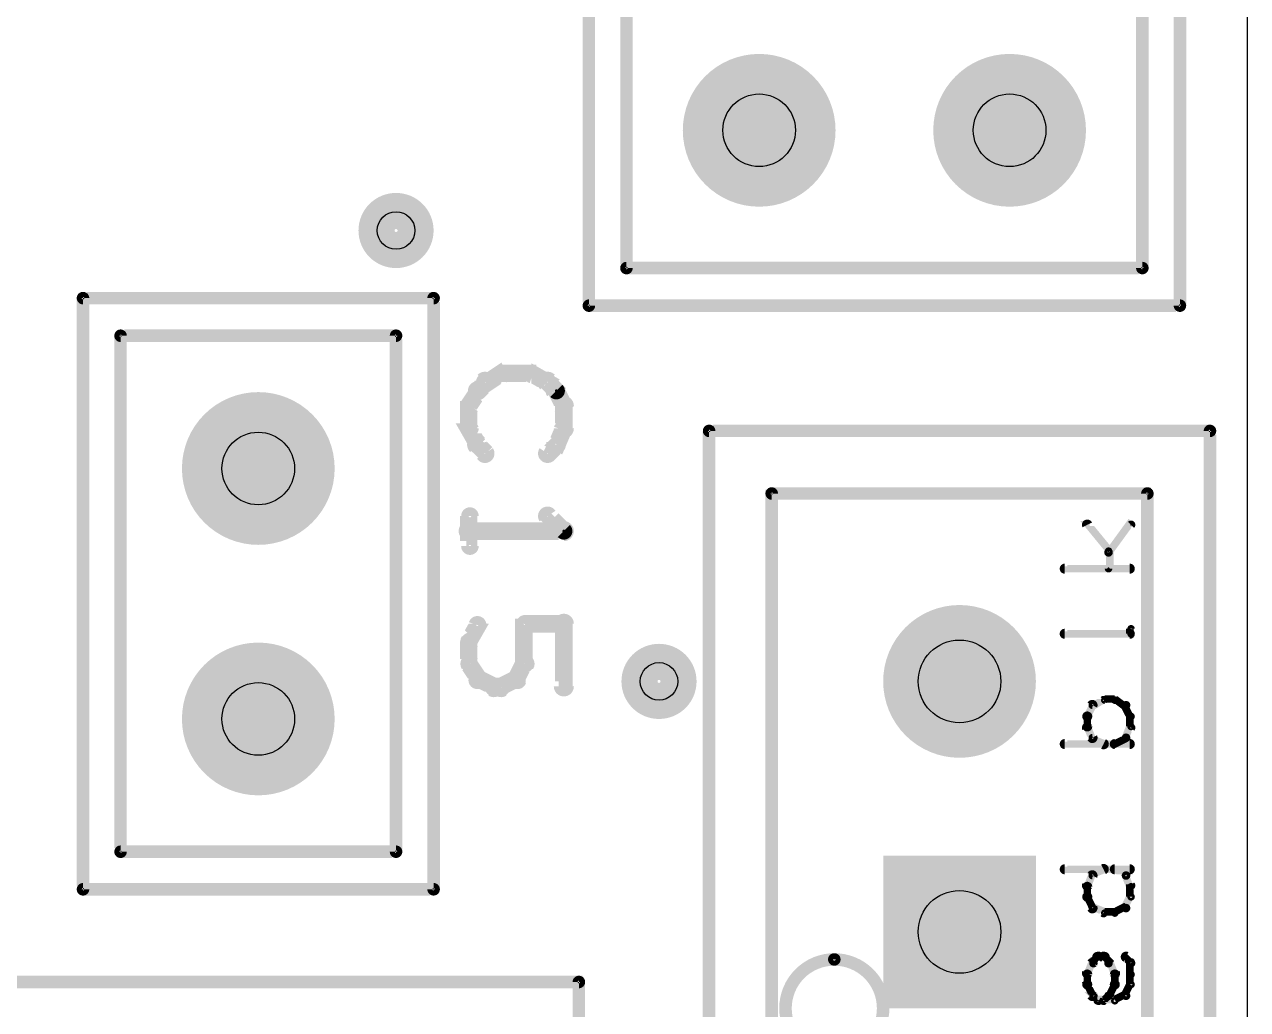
# Model space of a CAD drawing. Extents: x 7835 to 14160, y 8914 to 11568.
# Drawn here: x 11151.6 to 11640, y 9839 to 10232.3 of the extents above; entities that cross this region are included whole.
import ezdxf

# ---------------------------------------------------------------- set-up
doc = ezdxf.new("R2010")
doc.units = 0
doc.layers.get('0').update_dxf_attribs({"linetype": 'CONTINUOUS'})
for name, color, linetype in [('_BOARD', 254, 'CONTINUOUS'), ('_DRILL', 251, 'CONTINUOUS'), ('BOTTOM_SOLDER_MASK', 6, 'CONTINUOUS'), ('DOCUMENTATION1', 3, 'CONTINUOUS'), ('TOP_SILKSCREEN', 1, 'CONTINUOUS'), ('TOP_SOLDER_MASK', 2, 'CONTINUOUS')]:
    doc.layers.add(name, color=color, linetype=linetype)

# ---------------------------------------------------------------- blocks, each defined once
blk = doc.blocks.new('VIA')
at = {"const_width": 13}
blk.add_lwpolyline([(-6, 0, 1), (6, 0, 1)], format="xyb", close=True, dxfattribs=at)
blk = doc.blocks.new('PS2')
at = {"const_width": 28}
blk.add_lwpolyline([(-14, 0, 1), (14, 0, 1)], format="xyb", close=True, dxfattribs=at)
blk = doc.blocks.new('STYLE2')
at = {"const_width": 28}
blk.add_lwpolyline([(-14, 0, 1), (14, 0, 1)], format="xyb", close=True, dxfattribs=at)
blk = doc.blocks.new('STYLE1_2')
at = {"const_width": 28}
blk.add_lwpolyline([(-14, -14), (14, -14), (14, 14), (-14, 14)], close=True, dxfattribs=at)
blk = doc.blocks.new('_HOLE')
blk.add_circle((0, 0), 0.5)

msp = doc.modelspace()

# ---------------------------------------------------------------- linework, layer by layer
at = {"layer": '_BOARD', "color": 3}
msp.add_lwpolyline([(7835, 9315), (11640, 9315), (11640, 9315), (11640, 11565), (11640, 11565), (7835, 11565), (7835, 11565), (7835, 9315), (7835, 9315)], close=True, dxfattribs=at)
at = {"layer": 'DOCUMENTATION1', "color": 94}
for points in [[(11377, 10260, 5, 5, 0), (11377, 10120, 0, 0, 0), (11377, 10120, 3, 3, 0), (11376, 10120, 3, 3, 1), (11378, 10120, 0, 0, 0), (11377, 10121, 3, 3, 1), (11377, 10119, 0, 0, 0), (11377, 10120, 0, 0, 0), (11377, 10120, 5, 5, 0), (11613, 10120, 0, 0, 0), (11613, 10120, 3, 3, 0), (11613, 10119, 3, 3, 1), (11613, 10121, 0, 0, 0), (11612, 10120, 3, 3, 1), (11614, 10120, 0, 0, 0), (11613, 10120, 0, 0, 0), (11613, 10120, 5, 5, 0), (11613, 10260, 5, 5, 0)], [(11625, 9770, 5, 5, 0), (11625, 10070, 0, 0, 0), (11625, 10070, 3, 3, 0), (11626, 10070, 3, 3, 1), (11624, 10070, 0, 0, 0), (11625, 10069, 3, 3, 1), (11625, 10071, 0, 0, 0), (11625, 10070, 0, 0, 0), (11625, 10070, 5, 5, 0), (11425, 10070, 0, 0, 0), (11425, 10070, 3, 3, 0), (11425, 10071, 3, 3, 1), (11425, 10069, 0, 0, 0), (11426, 10070, 3, 3, 1), (11424, 10070, 0, 0, 0), (11425, 10070, 0, 0, 0), (11425, 10070, 5, 5, 0), (11425, 9770, 0, 0, 0)], [(11584, 10021, 2, 2, 1), (11585, 10022, 0, 0, 0), (11585, 10022, 0, 0, 0), (11585, 10022, 3, 3, 0), (11576, 10033, 3, 3, 0), (11576, 10033, 0, 0, 0), (11576, 10033, 2, 2, 0), (11577, 10033, 2, 2, 1), (11575, 10032, 0, 0, 0)], [(11584, 10022, 2, 2, 1), (11585, 10021, 0, 0, 0), (11585, 10022, 0, 0, 0), (11585, 10022, 3, 3, 0), (11593, 10033, 3, 3, 0), (11593, 10033, 0, 0, 0), (11593, 10033, 2, 2, 0), (11594, 10032, 2, 2, 1), (11593, 10033, 0, 0, 0)], [(11584, 10015, 2, 2, 1), (11585, 10015, 0, 0, 0), (11585, 10015, 0, 0, 0), (11585, 10015, 3, 3, 0), (11585, 10022, 3, 3, 0), (11585, 10022, 0, 0, 0), (11585, 10022, 2, 2, 0), (11585, 10022, 2, 2, 1), (11584, 10022, 0, 0, 0)], [(11593, 10014, 2, 2, 1), (11593, 10016, 0, 0, 0), (11593, 10015, 0, 0, 0), (11593, 10015, 3, 3, 0), (11567, 10015, 3, 3, 0), (11567, 10015, 0, 0, 0), (11567, 10015, 2, 2, 0), (11567, 10016, 2, 2, 1), (11567, 10014, 0, 0, 0)], [(11594, 9991, 2, 2, 1), (11593, 9991, 0, 0, 0), (11593, 9991, 0, 0, 0), (11593, 9991, 3, 3, 0), (11593, 9989, 3, 3, 0), (11593, 9989, 0, 0, 0), (11593, 9989, 2, 2, 0), (11593, 9989, 2, 2, 1), (11594, 9989, 0, 0, 0)], [(11593, 9988, 2, 2, 1), (11593, 9990, 0, 0, 0), (11593, 9989, 0, 0, 0), (11593, 9989, 3, 3, 0), (11567, 9989, 3, 3, 0), (11567, 9989, 0, 0, 0), (11567, 9989, 2, 2, 0), (11567, 9990, 2, 2, 1), (11567, 9988, 0, 0, 0)], [(11579, 9960, 2, 2, 1), (11577, 9961, 0, 0, 0), (11578, 9960, 0, 0, 0), (11578, 9960, 3, 3, 0), (11576, 9956, 3, 3, 0), (11576, 9956, 0, 0, 0), (11576, 9956, 2, 2, 0), (11575, 9956, 2, 2, 1), (11577, 9956, 0, 0, 0)], [(11583, 9962, 2, 2, 1), (11582, 9963, 0, 0, 0), (11583, 9963, 0, 0, 0), (11583, 9963, 3, 3, 0), (11578, 9960, 3, 3, 0), (11578, 9960, 0, 0, 0), (11578, 9960, 2, 2, 0), (11578, 9961, 2, 2, 1), (11578, 9960, 0, 0, 0)], [(11587, 9962, 2, 2, 1), (11587, 9963, 0, 0, 0), (11587, 9963, 0, 0, 0), (11587, 9963, 3, 3, 0), (11583, 9963, 3, 3, 0), (11583, 9963, 0, 0, 0), (11583, 9963, 2, 2, 0), (11583, 9963, 2, 2, 1), (11583, 9962, 0, 0, 0)], [(11591, 9960, 2, 2, 1), (11592, 9961, 0, 0, 0), (11591, 9960, 0, 0, 0), (11591, 9960, 3, 3, 0), (11587, 9963, 3, 3, 0), (11587, 9963, 0, 0, 0), (11587, 9963, 2, 2, 0), (11587, 9963, 2, 2, 1), (11587, 9962, 0, 0, 0)], [(11577, 9956, 2, 2, 1), (11575, 9956, 0, 0, 0), (11576, 9956, 0, 0, 0), (11576, 9956, 3, 3, 0), (11576, 9952, 3, 3, 0), (11576, 9952, 0, 0, 0), (11576, 9952, 2, 2, 0), (11575, 9952, 2, 2, 1), (11577, 9952, 0, 0, 0)], [(11593, 9956, 2, 2, 1), (11594, 9956, 0, 0, 0), (11593, 9956, 0, 0, 0), (11593, 9956, 3, 3, 0), (11591, 9960, 3, 3, 0), (11591, 9960, 0, 0, 0), (11591, 9960, 2, 2, 0), (11592, 9961, 2, 2, 1), (11591, 9960, 0, 0, 0)], [(11593, 9952, 2, 2, 1), (11594, 9952, 0, 0, 0), (11593, 9952, 0, 0, 0), (11593, 9952, 3, 3, 0), (11593, 9956, 3, 3, 0), (11593, 9956, 0, 0, 0), (11593, 9956, 2, 2, 0), (11594, 9956, 2, 2, 1), (11593, 9956, 0, 0, 0)], [(11577, 9952, 2, 2, 1), (11575, 9951, 0, 0, 0), (11576, 9952, 0, 0, 0), (11576, 9952, 3, 3, 0), (11578, 9947, 3, 3, 0), (11578, 9947, 0, 0, 0), (11578, 9947, 2, 2, 0), (11577, 9947, 2, 2, 1), (11579, 9948, 0, 0, 0)], [(11591, 9948, 2, 2, 1), (11592, 9947, 0, 0, 0), (11591, 9947, 0, 0, 0), (11591, 9947, 3, 3, 0), (11593, 9952, 3, 3, 0), (11593, 9952, 0, 0, 0), (11593, 9952, 2, 2, 0), (11594, 9951, 2, 2, 1), (11593, 9952, 0, 0, 0)], [(11578, 9948, 2, 2, 1), (11578, 9947, 0, 0, 0), (11578, 9947, 0, 0, 0), (11578, 9947, 3, 3, 0), (11583, 9945, 3, 3, 0), (11583, 9945, 0, 0, 0), (11583, 9945, 2, 2, 0), (11582, 9944, 2, 2, 1), (11583, 9946, 0, 0, 0)], [(11587, 9946, 2, 2, 1), (11587, 9944, 0, 0, 0), (11587, 9945, 0, 0, 0), (11587, 9945, 3, 3, 0), (11591, 9947, 3, 3, 0), (11591, 9947, 0, 0, 0), (11591, 9947, 2, 2, 0), (11592, 9947, 2, 2, 1), (11591, 9948, 0, 0, 0)], [(11593, 9944, 2, 2, 1), (11593, 9946, 0, 0, 0), (11593, 9945, 0, 0, 0), (11593, 9945, 3, 3, 0), (11567, 9945, 3, 3, 0), (11567, 9945, 0, 0, 0), (11567, 9945, 2, 2, 0), (11567, 9946, 2, 2, 1), (11567, 9944, 0, 0, 0)], [(11593, 9894, 2, 2, 1), (11593, 9896, 0, 0, 0), (11593, 9895, 0, 0, 0), (11593, 9895, 3, 3, 0), (11567, 9895, 3, 3, 0), (11567, 9895, 0, 0, 0), (11567, 9895, 2, 2, 0), (11567, 9896, 2, 2, 1), (11567, 9894, 0, 0, 0)], [(11579, 9892, 2, 2, 1), (11577, 9893, 0, 0, 0), (11578, 9893, 0, 0, 0), (11578, 9893, 3, 3, 0), (11576, 9888, 3, 3, 0), (11576, 9888, 0, 0, 0), (11576, 9888, 2, 2, 0), (11575, 9889, 2, 2, 1), (11577, 9888, 0, 0, 0)], [(11583, 9894, 2, 2, 1), (11582, 9896, 0, 0, 0), (11583, 9895, 0, 0, 0), (11583, 9895, 3, 3, 0), (11578, 9893, 3, 3, 0), (11578, 9893, 0, 0, 0), (11578, 9893, 2, 2, 0), (11578, 9893, 2, 2, 1), (11578, 9892, 0, 0, 0)], [(11591, 9892, 2, 2, 1), (11592, 9893, 0, 0, 0), (11591, 9893, 0, 0, 0), (11591, 9893, 3, 3, 0), (11587, 9895, 3, 3, 0), (11587, 9895, 0, 0, 0), (11587, 9895, 2, 2, 0), (11587, 9896, 2, 2, 1), (11587, 9894, 0, 0, 0)], [(11593, 9888, 2, 2, 1), (11594, 9889, 0, 0, 0), (11593, 9888, 0, 0, 0), (11593, 9888, 3, 3, 0), (11591, 9893, 3, 3, 0), (11591, 9893, 0, 0, 0), (11591, 9893, 2, 2, 0), (11592, 9893, 2, 2, 1), (11591, 9892, 0, 0, 0)], [(11577, 9888, 2, 2, 1), (11575, 9888, 0, 0, 0), (11576, 9888, 0, 0, 0), (11576, 9888, 3, 3, 0), (11576, 9884, 3, 3, 0), (11576, 9884, 0, 0, 0), (11576, 9884, 2, 2, 0), (11575, 9884, 2, 2, 1), (11577, 9884, 0, 0, 0)], [(11593, 9884, 2, 2, 1), (11594, 9884, 0, 0, 0), (11593, 9884, 0, 0, 0), (11593, 9884, 3, 3, 0), (11593, 9888, 3, 3, 0), (11593, 9888, 0, 0, 0), (11593, 9888, 2, 2, 0), (11594, 9888, 2, 2, 1), (11593, 9888, 0, 0, 0)], [(11577, 9884, 2, 2, 1), (11575, 9884, 0, 0, 0), (11576, 9884, 0, 0, 0), (11576, 9884, 3, 3, 0), (11578, 9880, 3, 3, 0), (11578, 9880, 0, 0, 0), (11578, 9880, 2, 2, 0), (11577, 9879, 2, 2, 1), (11579, 9880, 0, 0, 0)], [(11591, 9880, 2, 2, 1), (11592, 9879, 0, 0, 0), (11591, 9880, 0, 0, 0), (11591, 9880, 3, 3, 0), (11593, 9884, 3, 3, 0), (11593, 9884, 0, 0, 0), (11593, 9884, 2, 2, 0), (11594, 9884, 2, 2, 1), (11593, 9884, 0, 0, 0)], [(11578, 9880, 2, 2, 1), (11578, 9879, 0, 0, 0), (11578, 9880, 0, 0, 0), (11578, 9880, 3, 3, 0), (11583, 9878, 3, 3, 0), (11583, 9878, 0, 0, 0), (11583, 9878, 2, 2, 0), (11582, 9877, 2, 2, 1), (11583, 9878, 0, 0, 0)], [(11587, 9878, 2, 2, 1), (11587, 9877, 0, 0, 0), (11587, 9878, 0, 0, 0), (11587, 9878, 3, 3, 0), (11591, 9880, 3, 3, 0), (11591, 9880, 0, 0, 0), (11591, 9880, 2, 2, 0), (11592, 9879, 2, 2, 1), (11591, 9880, 0, 0, 0)], [(11583, 9878, 2, 2, 1), (11583, 9877, 0, 0, 0), (11583, 9878, 0, 0, 0), (11583, 9878, 3, 3, 0), (11587, 9878, 3, 3, 0), (11587, 9878, 0, 0, 0), (11587, 9878, 2, 2, 0), (11587, 9877, 2, 2, 1), (11587, 9878, 0, 0, 0)], [(11578, 9858, 2, 2, 1), (11579, 9857, 0, 0, 0), (11578, 9858, 0, 0, 0), (11578, 9858, 3, 3, 0), (11580, 9860, 3, 3, 0), (11580, 9860, 0, 0, 0), (11580, 9860, 2, 2, 0), (11581, 9859, 2, 2, 1), (11580, 9861, 0, 0, 0)], [(11580, 9861, 2, 2, 1), (11580, 9859, 0, 0, 0), (11580, 9860, 0, 0, 0), (11580, 9860, 3, 3, 0), (11583, 9860, 3, 3, 0), (11583, 9860, 0, 0, 0), (11583, 9860, 2, 2, 0), (11583, 9859, 2, 2, 1), (11583, 9861, 0, 0, 0)], [(11583, 9861, 2, 2, 1), (11582, 9859, 0, 0, 0), (11583, 9860, 0, 0, 0), (11583, 9860, 3, 3, 0), (11585, 9858, 3, 3, 0), (11585, 9858, 0, 0, 0), (11585, 9858, 2, 2, 0), (11584, 9857, 2, 2, 1), (11585, 9858, 0, 0, 0)], [(11592, 9861, 2, 2, 1), (11591, 9859, 0, 0, 0), (11591, 9860, 0, 0, 0), (11591, 9860, 3, 3, 0), (11593, 9858, 3, 3, 0), (11593, 9858, 0, 0, 0), (11593, 9858, 2, 2, 0), (11593, 9857, 2, 2, 1), (11594, 9858, 0, 0, 0)], [(11575, 9854, 2, 2, 1), (11577, 9853, 0, 0, 0), (11576, 9853, 0, 0, 0), (11576, 9853, 3, 3, 0), (11578, 9858, 3, 3, 0), (11578, 9858, 0, 0, 0), (11578, 9858, 2, 2, 0), (11579, 9857, 2, 2, 1), (11577, 9858, 0, 0, 0)], [(11575, 9849, 2, 2, 1), (11577, 9849, 0, 0, 0), (11576, 9849, 0, 0, 0), (11576, 9849, 3, 3, 0), (11576, 9853, 3, 3, 0), (11576, 9853, 0, 0, 0), (11576, 9853, 2, 2, 0), (11577, 9853, 2, 2, 1), (11575, 9853, 0, 0, 0)], [(11585, 9858, 2, 2, 1), (11584, 9857, 0, 0, 0), (11585, 9858, 0, 0, 0), (11585, 9858, 3, 3, 0), (11587, 9853, 3, 3, 0), (11587, 9853, 0, 0, 0), (11587, 9853, 2, 2, 0), (11586, 9853, 2, 2, 1), (11588, 9854, 0, 0, 0)], [(11588, 9853, 2, 2, 1), (11586, 9853, 0, 0, 0), (11587, 9853, 0, 0, 0), (11587, 9853, 3, 3, 0), (11587, 9849, 3, 3, 0), (11587, 9849, 0, 0, 0), (11587, 9849, 2, 2, 0), (11586, 9849, 2, 2, 1), (11588, 9849, 0, 0, 0)], [(11594, 9858, 2, 2, 1), (11593, 9858, 0, 0, 0), (11593, 9858, 0, 0, 0), (11593, 9858, 3, 3, 0), (11593, 9853, 3, 3, 0), (11593, 9853, 0, 0, 0), (11593, 9853, 2, 2, 0), (11593, 9853, 2, 2, 1), (11594, 9853, 0, 0, 0)], [(10537, 9850, 5, 5, 0), (11373, 9850, 0, 0, 0), (11373, 9850, 3, 3, 0), (11373, 9849, 3, 3, 1), (11373, 9851, 0, 0, 0), (11374, 9850, 3, 3, 1), (11372, 9850, 0, 0, 0), (11373, 9850, 0, 0, 0), (11373, 9850, 5, 5, 0), (11373, 9410, 5, 5, 0), (11373, 9410, 0, 0, 0), (11373, 9410, 3, 3, 0), (11372, 9410, 3, 3, 1), (11374, 9410, 0, 0, 0), (11373, 9409, 3, 3, 1), (11373, 9411, 0, 0, 0), (11373, 9410, 0, 0, 0), (11373, 9410, 5, 5, 0), (10537, 9410, 0, 0, 0)], [(11577, 9844, 2, 2, 1), (11579, 9845, 0, 0, 0), (11578, 9845, 0, 0, 0), (11578, 9845, 3, 3, 0), (11576, 9849, 3, 3, 0), (11576, 9849, 0, 0, 0), (11576, 9849, 2, 2, 0), (11577, 9849, 2, 2, 1), (11575, 9849, 0, 0, 0)], [(11588, 9849, 2, 2, 1), (11586, 9849, 0, 0, 0), (11587, 9849, 0, 0, 0), (11587, 9849, 3, 3, 0), (11585, 9845, 3, 3, 0), (11585, 9845, 0, 0, 0), (11585, 9845, 2, 2, 0), (11584, 9845, 2, 2, 1), (11585, 9844, 0, 0, 0)], [(11594, 9849, 2, 2, 1), (11593, 9849, 0, 0, 0), (11593, 9849, 0, 0, 0), (11593, 9849, 3, 3, 0), (11591, 9845, 3, 3, 0), (11591, 9845, 0, 0, 0), (11591, 9845, 2, 2, 0), (11591, 9845, 2, 2, 1), (11592, 9844, 0, 0, 0)], [(11594, 9853, 2, 2, 1), (11593, 9853, 0, 0, 0), (11593, 9853, 0, 0, 0), (11593, 9853, 3, 3, 0), (11593, 9849, 3, 3, 0), (11593, 9849, 0, 0, 0), (11593, 9849, 2, 2, 0), (11593, 9849, 2, 2, 1), (11594, 9849, 0, 0, 0)], [(11580, 9842, 2, 2, 1), (11581, 9843, 0, 0, 0), (11580, 9843, 0, 0, 0), (11580, 9843, 3, 3, 0), (11578, 9845, 3, 3, 0), (11578, 9845, 0, 0, 0), (11578, 9845, 2, 2, 0), (11579, 9845, 2, 2, 1), (11578, 9844, 0, 0, 0)], [(11585, 9844, 2, 2, 1), (11584, 9845, 0, 0, 0), (11585, 9845, 0, 0, 0), (11585, 9845, 3, 3, 0), (11583, 9843, 3, 3, 0), (11583, 9843, 0, 0, 0), (11583, 9843, 2, 2, 0), (11582, 9843, 2, 2, 1), (11583, 9842, 0, 0, 0)], [(11592, 9844, 2, 2, 1), (11591, 9845, 0, 0, 0), (11591, 9845, 0, 0, 0), (11591, 9845, 3, 3, 0), (11587, 9843, 3, 3, 0), (11587, 9843, 0, 0, 0), (11587, 9843, 2, 2, 0), (11587, 9843, 2, 2, 1), (11587, 9842, 0, 0, 0)], [(11587, 9842, 2, 2, 1), (11587, 9843, 0, 0, 0), (11587, 9843, 0, 0, 0), (11587, 9843, 3, 3, 0), (11580, 9843, 3, 3, 0), (11580, 9843, 0, 0, 0), (11580, 9843, 2, 2, 0), (11580, 9843, 2, 2, 1), (11580, 9842, 0, 0, 0)]]:
    msp.add_lwpolyline(points, format="xyseb", dxfattribs=at)
msp.add_lwpolyline([(11176, 10123, 3, 3, 1), (11174, 10123, 0, 0, 0), (11175, 10123, 0, 0, 0), (11175, 10123, 5, 5, 0), (11175, 9887, 0, 0, 0), (11175, 9887, 3, 3, 0), (11174, 9887, 3, 3, 1), (11176, 9887, 0, 0, 0), (11175, 9888, 3, 3, 1), (11175, 9886, 0, 0, 0), (11175, 9887, 0, 0, 0), (11175, 9887, 5, 5, 0), (11315, 9887, 0, 0, 0), (11315, 9887, 3, 3, 0), (11315, 9886, 3, 3, 1), (11315, 9888, 0, 0, 0), (11314, 9887, 3, 3, 1), (11316, 9887, 0, 0, 0), (11315, 9887, 0, 0, 0), (11315, 9887, 5, 5, 0), (11315, 10123, 0, 0, 0), (11315, 10123, 3, 3, 0), (11316, 10123, 3, 3, 1), (11314, 10123, 0, 0, 0), (11315, 10122, 3, 3, 1), (11315, 10124, 0, 0, 0), (11315, 10123, 0, 0, 0), (11315, 10123, 5, 5, 0), (11175, 10123, 5, 5, 0), (11175, 10123, 0, 0, 0), (11175, 10123, 3, 3, 0), (11175, 10124, 3, 3, 1), (11175, 10122, 0, 0, 0)], format="xyseb", close=True, dxfattribs=at)
at = {"layer": 'TOP_SILKSCREEN', "color": 135}
for points in [[(11392, 10245, 5, 5, 0), (11392, 10135, 0, 0, 0), (11392, 10135, 3, 3, 0), (11391, 10135, 3, 3, 1), (11393, 10135, 0, 0, 0), (11392, 10136, 3, 3, 1), (11392, 10134, 0, 0, 0), (11392, 10135, 0, 0, 0), (11392, 10135, 5, 5, 0), (11598, 10135, 0, 0, 0), (11598, 10135, 3, 3, 0), (11598, 10134, 3, 3, 1), (11598, 10136, 0, 0, 0), (11597, 10135, 3, 3, 1), (11599, 10135, 0, 0, 0), (11598, 10135, 0, 0, 0), (11598, 10135, 5, 5, 0), (11598, 10245, 5, 5, 0)], [(11331, 10087, 4, 4, 1), (11334, 10085, 0, 0, 0), (11333, 10086, 0, 0, 0), (11333, 10086, 7, 7, 0), (11336, 10089, 7, 7, 0), (11336, 10089, 0, 0, 0), (11336, 10089, 4, 4, 0), (11337, 10088, 4, 4, 1), (11334, 10091, 0, 0, 0)], [(11335, 10091, 4, 4, 1), (11336, 10088, 0, 0, 0), (11336, 10089, 0, 0, 0), (11336, 10089, 7, 7, 0), (11342, 10093, 7, 7, 0), (11342, 10093, 0, 0, 0), (11342, 10093, 4, 4, 0), (11343, 10091, 4, 4, 1), (11341, 10094, 0, 0, 0)], [(11342, 10094, 4, 4, 1), (11342, 10091, 0, 0, 0), (11342, 10093, 0, 0, 0), (11342, 10093, 7, 7, 0), (11354, 10093, 7, 7, 0), (11354, 10093, 0, 0, 0), (11354, 10093, 4, 4, 0), (11354, 10091, 4, 4, 1), (11354, 10094, 0, 0, 0)], [(11355, 10094, 4, 4, 1), (11354, 10091, 0, 0, 0), (11354, 10093, 0, 0, 0), (11354, 10093, 7, 7, 0), (11361, 10089, 7, 7, 0), (11361, 10089, 0, 0, 0), (11361, 10089, 4, 4, 0), (11360, 10088, 4, 4, 1), (11361, 10091, 0, 0, 0)], [(11362, 10091, 4, 4, 1), (11359, 10088, 0, 0, 0), (11361, 10089, 0, 0, 0), (11361, 10089, 7, 7, 0), (11364, 10086, 7, 7, 0), (11364, 10086, 0, 0, 0), (11364, 10086, 4, 4, 0), (11363, 10085, 4, 4, 1), (11365, 10087, 0, 0, 0)], [(11328, 10081, 4, 4, 1), (11331, 10079, 0, 0, 0), (11329, 10080, 0, 0, 0), (11329, 10080, 7, 7, 0), (11333, 10086, 7, 7, 0), (11333, 10086, 0, 0, 0), (11333, 10086, 4, 4, 0), (11334, 10085, 4, 4, 1), (11331, 10087, 0, 0, 0)], [(11365, 10087, 4, 4, 1), (11362, 10085, 0, 0, 0), (11364, 10086, 0, 0, 0), (11364, 10086, 7, 7, 0), (11367, 10080, 7, 7, 0), (11367, 10080, 0, 0, 0), (11367, 10080, 4, 4, 0), (11365, 10079, 4, 4, 1), (11368, 10081, 0, 0, 0)], [(11328, 10071, 4, 4, 1), (11331, 10071, 0, 0, 0), (11329, 10071, 0, 0, 0), (11329, 10071, 7, 7, 0), (11329, 10080, 7, 7, 0), (11329, 10080, 0, 0, 0), (11329, 10080, 4, 4, 0), (11331, 10080, 4, 4, 1), (11328, 10080, 0, 0, 0)], [(11369, 10080, 4, 4, 1), (11365, 10080, 0, 0, 0), (11367, 10080, 0, 0, 0), (11367, 10080, 7, 7, 0), (11367, 10071, 7, 7, 0), (11367, 10071, 0, 0, 0), (11367, 10071, 4, 4, 0), (11365, 10071, 4, 4, 1), (11369, 10071, 0, 0, 0)], [(11331, 10064, 4, 4, 1), (11334, 10065, 0, 0, 0), (11333, 10064, 0, 0, 0), (11333, 10064, 7, 7, 0), (11329, 10071, 7, 7, 0), (11329, 10071, 0, 0, 0), (11329, 10071, 4, 4, 0), (11331, 10071, 4, 4, 1), (11328, 10070, 0, 0, 0)], [(11368, 10070, 4, 4, 1), (11365, 10071, 0, 0, 0), (11367, 10071, 0, 0, 0), (11367, 10071, 7, 7, 0), (11364, 10064, 7, 7, 0), (11364, 10064, 0, 0, 0), (11364, 10064, 4, 4, 0), (11362, 10065, 4, 4, 1), (11365, 10064, 0, 0, 0)], [(11334, 10060, 4, 4, 1), (11337, 10062, 0, 0, 0), (11336, 10061, 0, 0, 0), (11336, 10061, 7, 7, 0), (11333, 10064, 7, 7, 0), (11333, 10064, 0, 0, 0), (11333, 10064, 4, 4, 0), (11334, 10066, 4, 4, 1), (11331, 10063, 0, 0, 0)], [(11365, 10063, 4, 4, 1), (11363, 10066, 0, 0, 0), (11364, 10064, 0, 0, 0), (11364, 10064, 7, 7, 0), (11361, 10061, 7, 7, 0), (11361, 10061, 0, 0, 0), (11361, 10061, 4, 4, 0), (11359, 10062, 4, 4, 1), (11362, 10060, 0, 0, 0)], [(11450, 9820, 5, 5, 0), (11450, 10045, 0, 0, 0), (11450, 10045, 3, 3, 0), (11451, 10045, 3, 3, 1), (11449, 10045, 0, 0, 0), (11450, 10046, 3, 3, 1), (11450, 10044, 0, 0, 0), (11450, 10045, 0, 0, 0), (11450, 10045, 5, 5, 0), (11600, 10045, 0, 0, 0), (11600, 10045, 3, 3, 0), (11600, 10044, 3, 3, 1), (11600, 10046, 0, 0, 0), (11601, 10045, 3, 3, 1), (11599, 10045, 0, 0, 0), (11600, 10045, 0, 0, 0), (11600, 10045, 5, 5, 0), (11600, 9795, 0, 0, 0)], [(11331, 10036, 4, 4, 1), (11328, 10036, 0, 0, 0), (11329, 10036, 0, 0, 0), (11329, 10036, 7, 7, 0), (11329, 10024, 7, 7, 0), (11329, 10024, 0, 0, 0), (11329, 10024, 4, 4, 0), (11328, 10024, 4, 4, 1), (11331, 10024, 0, 0, 0)], [(11366, 10029, 4, 4, 1), (11368, 10031, 0, 0, 0), (11367, 10030, 0, 0, 0), (11367, 10030, 7, 7, 0), (11361, 10036, 7, 7, 0), (11361, 10036, 0, 0, 0), (11361, 10036, 4, 4, 0), (11362, 10037, 4, 4, 1), (11359, 10035, 0, 0, 0)], [(11329, 10032, 4, 4, 1), (11329, 10028, 0, 0, 0), (11329, 10030, 0, 0, 0), (11329, 10030, 7, 7, 0), (11367, 10030, 7, 7, 0), (11367, 10030, 0, 0, 0), (11367, 10030, 4, 4, 0), (11367, 10028, 4, 4, 1), (11367, 10032, 0, 0, 0)], [(11334, 9992, 4, 4, 1), (11331, 9993, 0, 0, 0), (11333, 9993, 0, 0, 0), (11333, 9993, 7, 7, 0), (11329, 9986, 7, 7, 0), (11329, 9986, 0, 0, 0), (11329, 9986, 4, 4, 0), (11328, 9987, 4, 4, 1), (11331, 9985, 0, 0, 0)], [(11351, 9994, 4, 4, 1), (11351, 9991, 0, 0, 0), (11351, 9993, 0, 0, 0), (11351, 9993, 7, 7, 0), (11367, 9993, 7, 7, 0), (11367, 9993, 0, 0, 0), (11367, 9993, 4, 4, 0), (11367, 9991, 4, 4, 1), (11367, 9994, 0, 0, 0)], [(11350, 9977, 4, 4, 1), (11353, 9977, 0, 0, 0), (11351, 9977, 0, 0, 0), (11351, 9977, 7, 7, 0), (11351, 9993, 7, 7, 0), (11351, 9993, 0, 0, 0), (11351, 9993, 4, 4, 0), (11353, 9993, 4, 4, 1), (11350, 9993, 0, 0, 0)], [(11369, 9993, 4, 4, 1), (11365, 9993, 0, 0, 0), (11367, 9993, 0, 0, 0), (11367, 9993, 7, 7, 0), (11367, 9968, 7, 7, 0), (11367, 9968, 0, 0, 0), (11367, 9968, 4, 4, 0), (11365, 9968, 4, 4, 1), (11369, 9968, 0, 0, 0)], [(11331, 9986, 4, 4, 1), (11328, 9986, 0, 0, 0), (11329, 9986, 0, 0, 0), (11329, 9986, 7, 7, 0), (11329, 9977, 7, 7, 0), (11329, 9977, 0, 0, 0), (11329, 9977, 4, 4, 0), (11328, 9977, 4, 4, 1), (11331, 9977, 0, 0, 0)], [(11331, 9978, 4, 4, 1), (11328, 9976, 0, 0, 0), (11329, 9977, 0, 0, 0), (11329, 9977, 7, 7, 0), (11333, 9971, 7, 7, 0), (11333, 9971, 0, 0, 0), (11333, 9971, 4, 4, 0), (11331, 9970, 4, 4, 1), (11334, 9971, 0, 0, 0)], [(11347, 9971, 4, 4, 1), (11350, 9970, 0, 0, 0), (11348, 9971, 0, 0, 0), (11348, 9971, 7, 7, 0), (11351, 9977, 7, 7, 0), (11351, 9977, 0, 0, 0), (11351, 9977, 4, 4, 0), (11353, 9976, 4, 4, 1), (11350, 9978, 0, 0, 0)], [(11333, 9972, 4, 4, 1), (11332, 9969, 0, 0, 0), (11333, 9971, 0, 0, 0), (11333, 9971, 7, 7, 0), (11339, 9968, 7, 7, 0), (11339, 9968, 0, 0, 0), (11339, 9968, 4, 4, 0), (11338, 9966, 4, 4, 1), (11340, 9969, 0, 0, 0)], [(11341, 9969, 4, 4, 1), (11343, 9966, 0, 0, 0), (11342, 9968, 0, 0, 0), (11342, 9968, 7, 7, 0), (11348, 9971, 7, 7, 0), (11348, 9971, 0, 0, 0), (11348, 9971, 4, 4, 0), (11349, 9969, 4, 4, 1), (11347, 9972, 0, 0, 0)], [(11339, 9969, 4, 4, 1), (11339, 9966, 0, 0, 0), (11339, 9968, 0, 0, 0), (11339, 9968, 7, 7, 0), (11342, 9968, 7, 7, 0), (11342, 9968, 0, 0, 0), (11342, 9968, 4, 4, 0), (11342, 9966, 4, 4, 1), (11342, 9969, 0, 0, 0)]]:
    msp.add_lwpolyline(points, format="xyseb", dxfattribs=at)
for points in [[(11191, 10108, 3, 3, 1), (11189, 10108, 0, 0, 0), (11190, 10108, 0, 0, 0), (11190, 10108, 5, 5, 0), (11190, 9902, 0, 0, 0), (11190, 9902, 3, 3, 0), (11189, 9902, 3, 3, 1), (11191, 9902, 0, 0, 0), (11190, 9903, 3, 3, 1), (11190, 9901, 0, 0, 0), (11190, 9902, 0, 0, 0), (11190, 9902, 5, 5, 0), (11300, 9902, 0, 0, 0), (11300, 9902, 3, 3, 0), (11300, 9901, 3, 3, 1), (11300, 9903, 0, 0, 0), (11299, 9902, 3, 3, 1), (11301, 9902, 0, 0, 0), (11300, 9902, 0, 0, 0), (11300, 9902, 5, 5, 0), (11300, 10108, 0, 0, 0), (11300, 10108, 3, 3, 0), (11301, 10108, 3, 3, 1), (11299, 10108, 0, 0, 0), (11300, 10107, 3, 3, 1), (11300, 10109, 0, 0, 0), (11300, 10108, 0, 0, 0), (11300, 10108, 5, 5, 0), (11190, 10108, 5, 5, 0), (11190, 10108, 0, 0, 0), (11190, 10108, 3, 3, 0), (11190, 10109, 3, 3, 1), (11190, 10107, 0, 0, 0)], [(11475, 9821, 3, 3, 1), (11475, 9819, 0, 0, 0), (11475, 9820, 0, 0, 0), (11475, 9820, 5, 5, 1), (11475, 9859, 0, 0, 0), (11475, 9859, 3, 3, 0), (11475, 9860, 3, 3, 1), (11475, 9858, 0, 0, 0), (11475, 9858, 3, 3, 1), (11475, 9860, 0, 0, 0), (11475, 9859, 0, 0, 0), (11475, 9859, 5, 5, 1), (11475, 9820, 5, 5, 0), (11475, 9820, 0, 0, 0), (11475, 9820, 3, 3, 0), (11475, 9819, 3, 3, 1), (11475, 9821, 0, 0, 0)]]:
    msp.add_lwpolyline(points, format="xyseb", close=True, dxfattribs=at)

# ---------------------------------------------------------------- block references
at = {"layer": '_DRILL'}
for p, xscale, yscale in [((11445, 10190), 29, 29), ((11545, 10190), 29, 29), ((11300, 10150), 15, 15), ((11245, 10055), 29, 29), ((11525, 9970), 33, 33), ((11405, 9970), 15, 15), ((11245, 9955), 29, 29), ((11525, 9870), 33, 33)]:
    msp.add_blockref('_HOLE', p, dxfattribs=dict(at, xscale=xscale, yscale=yscale))
at = {"layer": 'BOTTOM_SOLDER_MASK', "color": 253, "xscale": 1.089, "yscale": 1.089}
for name, p, rotation in [('PS2', (11445, 10190), 180), ('PS2', (11445, 10190), 180), ('PS2', (11545, 10190), 180), ('PS2', (11545, 10190), 180), ('PS2', (11245, 10055), 270), ('PS2', (11245, 10055), 270), ('STYLE2', (11525, 9970), 90), ('STYLE2', (11525, 9970), 90), ('PS2', (11245, 9955), 270), ('PS2', (11245, 9955), 270), ('STYLE1_2', (11525, 9870), 90), ('STYLE1_2', (11525, 9870), 90)]:
    msp.add_blockref(name, p, dxfattribs=dict(at, rotation=rotation))
at = {"layer": 'BOTTOM_SOLDER_MASK', "color": 2, "xscale": 1.2, "yscale": 1.2}
for p in [(11300, 10150), (11300, 10150), (11405, 9970), (11405, 9970)]:
    msp.add_blockref('VIA', p, dxfattribs=at)
at = {"layer": 'TOP_SOLDER_MASK', "color": 253, "xscale": 1.089, "yscale": 1.089}
for name, p, rotation in [('PS2', (11445, 10190), 180), ('PS2', (11445, 10190), 180), ('PS2', (11545, 10190), 180), ('PS2', (11545, 10190), 180), ('PS2', (11245, 10055), 270), ('PS2', (11245, 10055), 270), ('STYLE2', (11525, 9970), 90), ('STYLE2', (11525, 9970), 90), ('PS2', (11245, 9955), 270), ('PS2', (11245, 9955), 270), ('STYLE1_2', (11525, 9870), 90), ('STYLE1_2', (11525, 9870), 90)]:
    msp.add_blockref(name, p, dxfattribs=dict(at, rotation=rotation))
at = {"layer": 'TOP_SOLDER_MASK', "color": 2, "xscale": 1.2, "yscale": 1.2}
for p in [(11300, 10150), (11300, 10150), (11405, 9970), (11405, 9970)]:
    msp.add_blockref('VIA', p, dxfattribs=at)

doc.saveas('drawing.dxf')
